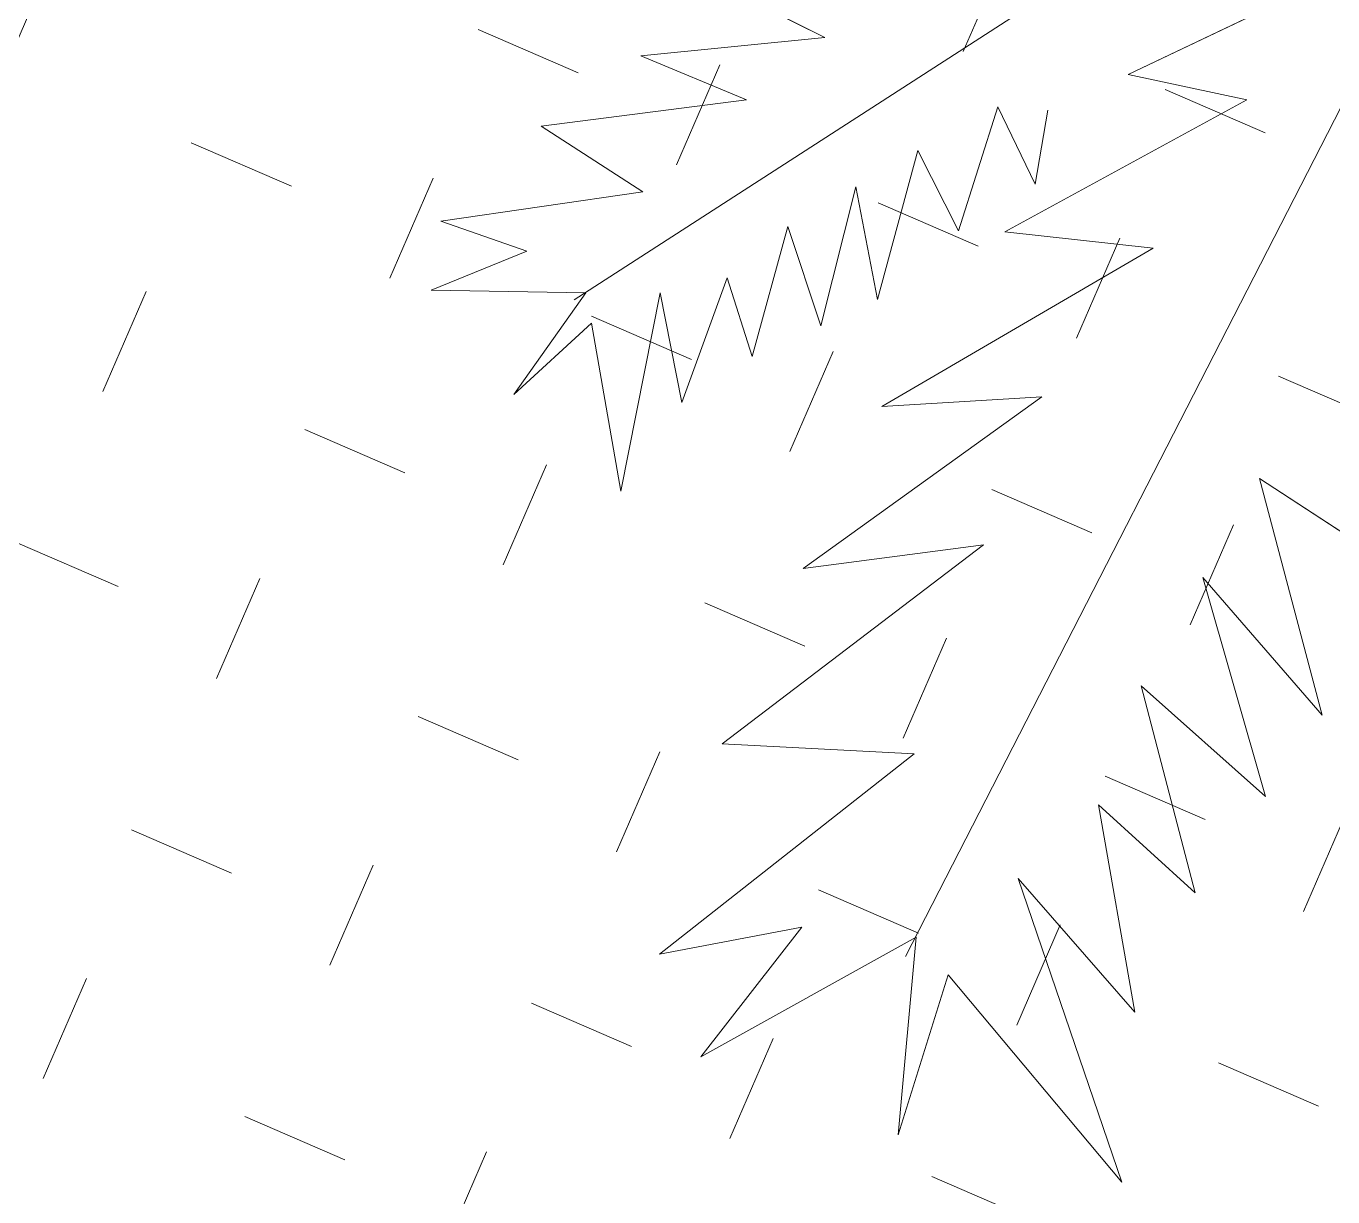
# Model space of a CAD drawing. Extents: x -2063571 to 559285, y 565862 to 1758715.
# Drawn here: x -2062798.20349 to -2062798.16573, y 566286.20709 to 566286.24092 of the extents above; entities that cross this region are included whole.
import ezdxf

# ---------------------------------------------------------------- set-up
doc = ezdxf.new("R2010")
doc.units = 0
doc.header["$MEASUREMENT"] = 0
for name, color, linetype, lineweight in [('CAY', 64, 'CONTINUOUS', 0), ('kichthuoc', 6, 'CONTINUOUS', 0), ('Lift', 1, 'CONTINUOUS', 0), ('Q-DUONG', 22, 'CONTINUOUS', 0)]:
    doc.layers.add(name, color=color, linetype=linetype, lineweight=lineweight)
pattern_1 = [(336.5813454632326, (-5630456.877987597, 1390305.53873127), (0.3287679868427499, 0.1300446493607693), [0.125, -0.3749999999999999]), (66.5813454632327, (-5630456.845476437, 1390305.456539272), (-0.1300446493607693, 0.3287679868427499), [0.125, -0.375])]

# ---------------------------------------------------------------- blocks, each defined once
blk = doc.blocks.new('cay CAU VUA')
at = {"layer": 'CAY'}
for p, q in [((-755.8691653458809, 239.7560622561723), (-752.7428597936813, 240.2010517097078)), ((-754.990773562371, 239.0966857089661), (-753.6223746920296, 238.5460807112977))]:
    blk.add_line(p, q, dxfattribs=at)
for points in [[(-755.7215348091268, 239.8249726430513), (-754.9054092075384, 239.3680457202718), (-755.0276935542643, 239.6518388683908), (-754.3969323059719, 239.3422746518627), (-754.5810499935469, 239.6750646024011), (-753.8521989708242, 239.3430403051898), (-754.1077492714102, 239.6620066403411), (-753.4001958159787, 239.4174520871602), (-753.7143240282021, 239.7578702159226), (-752.9160798983357, 239.5068366695195), (-753.1769193873332, 239.920723924879), (-752.3861985359981, 239.685716717504), (-752.651348107698, 239.9418626353145), (-752.2335337092227, 239.9224548595957), (-752.7982219392725, 240.1946566435508), (-752.3609747503942, 240.447253269609), (-752.7672207773138, 240.3162073604763), (-752.5907509890677, 240.9826686158776), (-753.0710612013644, 240.320651483722), (-752.9640549259782, 240.7600150196813), (-753.341736780043, 240.3794339364395), (-753.300936016516, 240.7100755628198), (-753.6520227978763, 240.293233408127), (-753.6047482693974, 240.7144039846025), (-753.9686558338872, 240.2623794958927), (-753.8573759640857, 240.7134704776108), (-754.2575738795276, 240.2348161921836), (-754.2711113510595, 240.5985439820215)], [(-754.4979393662943, 238.4276908421889), (-754.536806176271, 238.6822290937416), (-754.2279229513077, 238.3258173633367), (-754.2919821284885, 238.6105201859027), (-753.9356701681681, 238.2219899492338), (-753.9475045861037, 238.529973638244), (-753.5902452433073, 238.1525568231009), (-753.654148369358, 238.3758527347818), (-753.4323520207253, 238.2335774311796), (-753.654589786689, 238.5600415519439), (-753.3364615210157, 238.5600168891251), (-753.5993680930987, 238.616575113032), (-753.2930475064494, 238.9245022269897), (-753.7637091419601, 238.7147650863044), (-753.5668578238402, 238.9207065864466), (-753.8928325244051, 238.8321430077776), (-753.7663630657187, 238.9996447879821), (-754.0892593540774, 238.882918823976), (-753.9307252141589, 239.0977627672255), (-754.271704027633, 238.9658861192875), (-754.0688252016262, 239.1768778478727), (-754.437993316591, 239.0419130758382), (-754.3307365539076, 239.2445895723067), (-754.6466044777479, 239.1439634342678), (-754.5403218350548, 239.3355584228411), (-754.7128401689406, 239.2528413315304)]]:
    blk.add_lwpolyline(points, dxfattribs=at)
blk = doc.blocks.new('MB')
at = {"layer": 'Lift'}
h = blk.add_hatch(dxfattribs=at)
h.set_pattern_fill('CROSS', color=8, scale=0.9999999999999998, angle=336.5813454632328, style=0)
h.set_pattern_definition([(336.5813454632326, (-5630456.877987597, 1390305.538731275), (0.32876798684275, 0.1300446493607691), [0.125, -0.375]), (66.58134546323264, (-5630456.845476435, 1390305.456539278), (-0.130044649360769, 0.32876798684275), [0.1249999999999999, -0.3749999999999996])])
h.paths.add_polyline_path([(336.9824455315247, 626.314807172399, 0.4142135623730951), (335.9238524484681, 628.6298407963477), (327.3960738254245, 631.8058432764374, 0.4142135623503704), (325.0810402006609, 630.747250192333), (323.8943752328632, 627.5609755564947, 0.4142135623504196), (324.9529683161527, 625.2459419313818), (333.4807469393127, 622.0699394524563, 0.4142135623541522), (335.7957805638434, 623.1285325351637)])
h.paths.add_polyline_path([(328.9632997073932, 627.4238995332271), (330.9821207699133, 626.672029557405), (331.113883852493, 627.0258222292177), (329.0950627900893, 627.7776922043413)], flags=24)
h = blk.add_hatch(dxfattribs=at)
h.set_pattern_fill('CROSS', color=8, scale=0.9999999999999998, angle=336.5813454632328, style=0)
h.set_pattern_definition(pattern_1)
h.paths.add_polyline_path([(336.9824455315247, 626.314807172399, 0.4142135623730951), (335.9238524484681, 628.6298407963477), (327.3960738254245, 631.8058432764374, 0.4142135623503704), (325.0810402006609, 630.747250192333), (323.8943752328632, 627.5609755564947, 0.4142135623504196), (324.9529683161527, 625.2459419313818), (333.4807469393127, 622.0699394524563, 0.4142135623541522), (335.7957805638434, 623.1285325351637)])
h.paths.add_polyline_path([(328.9632997073932, 627.4238995332271), (330.9821207699133, 626.672029557405), (331.113883852493, 627.0258222292177), (329.0950627900893, 627.7776922043413)], flags=24)
h = blk.add_hatch(dxfattribs=at)
h.set_pattern_fill('CROSS', color=8, scale=0.9999999999999998, angle=336.5813454632328, style=0)
h.set_pattern_definition(pattern_1)
h.paths.add_polyline_path([(336.9824455315247, 626.314807172399, 0.4142135623730951), (335.9238524484681, 628.6298407963477), (327.3960738254245, 631.8058432764374, 0.4142135623503704), (325.0810402006609, 630.747250192333), (323.8943752328632, 627.5609755564947, 0.4142135623504196), (324.9529683161527, 625.2459419313818), (333.4807469393127, 622.0699394524563, 0.4142135623541522), (335.7957805638434, 623.1285325351637)])
h.paths.add_polyline_path([(328.9632997073932, 627.4238995332271), (330.9821207699133, 626.672029557405), (331.113883852493, 627.0258222292177), (329.0950627900893, 627.7776922043413)], flags=24)
h = blk.add_hatch(dxfattribs=at)
h.set_pattern_fill('CROSS', color=8, scale=0.9999999999999998, angle=336.5813454632328, style=0)
h.set_pattern_definition(pattern_1)
h.paths.add_polyline_path([(336.9824455315247, 626.314807172399, 0.4142135623730951), (335.9238524484681, 628.6298407963477), (327.3960738254245, 631.8058432764374, 0.4142135623503704), (325.0810402006609, 630.747250192333), (323.8943752328632, 627.5609755564947, 0.4142135623504196), (324.9529683161527, 625.2459419313818), (333.4807469393127, 622.0699394524563, 0.4142135623541522), (335.7957805638434, 623.1285325351637)])
h.paths.add_polyline_path([(328.9632997073932, 627.4238995332271), (330.9821207699133, 626.672029557405), (331.113883852493, 627.0258222292177), (329.0950627900893, 627.7776922043413)], flags=24)
h = blk.add_hatch(dxfattribs=at)
h.set_pattern_fill('CROSS', color=8, scale=0.9999999999999998, angle=336.5813454632328, style=0)
h.set_pattern_definition(pattern_1)
h.paths.add_polyline_path([(336.9824455315247, 626.314807172399, 0.4142135623730951), (335.9238524484681, 628.6298407963477), (327.3960738254245, 631.8058432764374, 0.4142135623503704), (325.0810402006609, 630.747250192333), (323.8943752328632, 627.5609755564947, 0.4142135623504196), (324.9529683161527, 625.2459419313818), (333.4807469393127, 622.0699394524563, 0.4142135623541522), (335.7957805638434, 623.1285325351637)])
h.paths.add_polyline_path([(328.9632997073932, 627.4238995332271), (330.9821207699133, 626.672029557405), (331.113883852493, 627.0258222292177), (329.0950627900893, 627.7776922043413)], flags=24)
h = blk.add_hatch(dxfattribs=at)
h.set_pattern_fill('CROSS', color=8, scale=0.9999999999999998, angle=336.5813454632328, style=0)
h.set_pattern_definition(pattern_1)
h.paths.add_polyline_path([(336.9824455315247, 626.314807172399, 0.4142135623730951), (335.9238524484681, 628.6298407963477), (327.3960738254245, 631.8058432764374, 0.4142135623503704), (325.0810402006609, 630.747250192333), (323.8943752328632, 627.5609755564947, 0.4142135623504196), (324.9529683161527, 625.2459419313818), (333.4807469393127, 622.0699394524563, 0.4142135623541522), (335.7957805638434, 623.1285325351637)])
h.paths.add_polyline_path([(328.9632997073932, 627.4238995332271), (330.9821207699133, 626.672029557405), (331.113883852493, 627.0258222292177), (329.0950627900893, 627.7776922043413)], flags=24)
h = blk.add_hatch(dxfattribs=at)
h.set_pattern_fill('CROSS', color=8, scale=0.9999999999999998, angle=336.5813454632328, style=0)
h.set_pattern_definition(pattern_1)
h.paths.add_polyline_path([(336.9824455315247, 626.314807172399, 0.4142135623730951), (335.9238524484681, 628.6298407963477), (327.3960738254245, 631.8058432764374, 0.4142135623503704), (325.0810402006609, 630.747250192333), (323.8943752328632, 627.5609755564947, 0.4142135623504196), (324.9529683161527, 625.2459419313818), (333.4807469393127, 622.0699394524563, 0.4142135623541522), (335.7957805638434, 623.1285325351637)])
h.paths.add_polyline_path([(328.9632997073932, 627.4238995332271), (330.9821207699133, 626.672029557405), (331.113883852493, 627.0258222292177), (329.0950627900893, 627.7776922043413)], flags=24)
at = {"layer": 'CAY', "color": 8}
for p, q in [((327.3811696748016, 630.4714918641839, 1.41175641e-08), (326.7331110299565, 629.2068536141887, 1.41175667e-08)), ((327.3811696748016, 630.4714918641839, 1.41175641e-08), (326.7331110299565, 629.2068536141887, 1.41175667e-08)), ((327.3811696748016, 630.4714918641839, 1.41175641e-08), (326.7331110299565, 629.2068536141887, 1.41175667e-08)), ((327.3811696748016, 630.4714918641839, 1.41175641e-08), (326.7331110299565, 629.2068536141887, 1.41175667e-08)), ((327.3811696748016, 630.4714918641839, 1.41175641e-08), (326.7331110299565, 629.2068536141887, 1.41175667e-08)), ((327.3681722182082, 630.3993384991772, 1.41175641e-08), (326.98834834015, 630.2179836763535, 1.41175659e-08)), ((327.3681722182082, 630.3993384991772, 1.41175641e-08), (326.98834834015, 630.2179836763535, 1.41175659e-08)), ((327.3681722182082, 630.3993384991772, 1.41175641e-08), (326.98834834015, 630.2179836763535, 1.41175659e-08)), ((327.3681722182082, 630.3993384991772, 1.41175641e-08), (326.98834834015, 630.2179836763535, 1.41175659e-08)), ((327.3681722182082, 630.3993384991772, 1.41175641e-08), (326.98834834015, 630.2179836763535, 1.41175659e-08)), ((326.9107678615255, 630.3198082481977, 1.41175663e-08), (326.353135690093, 629.9597779281903, 1.41175689e-08)), ((326.9107678615255, 630.3198082481977, 1.41175663e-08), (326.353135690093, 629.9597779281903, 1.41175689e-08)), ((326.9107678615255, 630.3198082481977, 1.41175663e-08), (326.353135690093, 629.9597779281903, 1.41175689e-08)), ((326.9107678615255, 630.3198082481977, 1.41175663e-08), (326.353135690093, 629.9597779281903, 1.41175689e-08)), ((326.9107678615255, 630.3198082481977, 1.41175663e-08), (326.353135690093, 629.9597779281903, 1.41175689e-08)), ((326.5369253336685, 630.31233838154, 1.41175682e-08), (326.6405744132353, 630.2605436982121, 1.41175676e-08)), ((326.5369253336685, 630.31233838154, 1.41175682e-08), (326.6405744132353, 630.2605436982121, 1.41175676e-08)), ((326.5369253336685, 630.31233838154, 1.41175682e-08), (326.6405744132353, 630.2605436982121, 1.41175676e-08)), ((326.5369253336685, 630.31233838154, 1.41175682e-08), (326.6405744132353, 630.2605436982121, 1.41175676e-08)), ((326.5369253336685, 630.31233838154, 1.41175682e-08), (326.6405744132353, 630.2605436982121, 1.41175676e-08)), ((326.6405744132353, 630.2605436982121, 1.41175676e-08), (326.4293814284028, 630.2395376942586, 1.41175687e-08)), ((326.6405744132353, 630.2605436982121, 1.41175676e-08), (326.4293814284028, 630.2395376942586, 1.41175687e-08)), ((326.6405744132353, 630.2605436982121, 1.41175676e-08), (326.4293814284028, 630.2395376942586, 1.41175687e-08)), ((326.6405744132353, 630.2605436982121, 1.41175676e-08), (326.4293814284028, 630.2395376942586, 1.41175687e-08)), ((326.6405744132353, 630.2605436982121, 1.41175676e-08), (326.4293814284028, 630.2395376942586, 1.41175687e-08)), ((326.4293814284028, 630.2395376942586, 1.41175687e-08), (326.5506580824731, 630.1891717682593, 1.4117568e-08)), ((326.4293814284028, 630.2395376942586, 1.41175687e-08), (326.5506580824731, 630.1891717682593, 1.4117568e-08)), ((326.4293814284028, 630.2395376942586, 1.41175687e-08), (326.5506580824731, 630.1891717682593, 1.4117568e-08)), ((326.4293814284028, 630.2395376942586, 1.41175687e-08), (326.5506580824731, 630.1891717682593, 1.4117568e-08)), ((326.4293814284028, 630.2395376942586, 1.41175687e-08), (326.5506580824731, 630.1891717682593, 1.4117568e-08)), ((326.98834834015, 630.2179836763535, 1.41175659e-08), (327.1244064706843, 630.1892553351354, 1.41175652e-08)), ((326.98834834015, 630.2179836763535, 1.41175659e-08), (327.1244064706843, 630.1892553351354, 1.41175652e-08)), ((326.98834834015, 630.2179836763535, 1.41175659e-08), (327.1244064706843, 630.1892553351354, 1.41175652e-08)), ((326.98834834015, 630.2179836763535, 1.41175659e-08), (327.1244064706843, 630.1892553351354, 1.41175652e-08)), ((326.98834834015, 630.2179836763535, 1.41175659e-08), (327.1244064706843, 630.1892553351354, 1.41175652e-08)), ((326.5506580824731, 630.1891717682593, 1.4117568e-08), (326.31534654391, 630.1590709991287, 1.41175692e-08)), ((326.5506580824731, 630.1891717682593, 1.4117568e-08), (326.31534654391, 630.1590709991287, 1.41175692e-08)), ((326.5506580824731, 630.1891717682593, 1.4117568e-08), (326.31534654391, 630.1590709991287, 1.41175692e-08)), ((326.5506580824731, 630.1891717682593, 1.4117568e-08), (326.31534654391, 630.1590709991287, 1.41175692e-08)), ((326.5506580824731, 630.1891717682593, 1.4117568e-08), (326.31534654391, 630.1590709991287, 1.41175692e-08)), ((327.1244064706843, 630.1892553351354, 1.41175652e-08), (326.8468701326055, 630.0377767663449, 1.41175665e-08)), ((327.1244064706843, 630.1892553351354, 1.41175652e-08), (326.8468701326055, 630.0377767663449, 1.41175665e-08)), ((327.1244064706843, 630.1892553351354, 1.41175652e-08), (326.8468701326055, 630.0377767663449, 1.41175665e-08)), ((327.1244064706843, 630.1892553351354, 1.41175652e-08), (326.8468701326055, 630.0377767663449, 1.41175665e-08)), ((327.1244064706843, 630.1892553351354, 1.41175652e-08), (326.8468701326055, 630.0377767663449, 1.41175665e-08)), ((326.7937796209008, 630.0388056791853, 1.41175668e-08), (326.8387956547085, 630.1810306252446, 1.41175666e-08)), ((326.7937796209008, 630.0388056791853, 1.41175668e-08), (326.8387956547085, 630.1810306252446, 1.41175666e-08)), ((326.7937796209008, 630.0388056791853, 1.41175668e-08), (326.8387956547085, 630.1810306252446, 1.41175666e-08)), ((326.7937796209008, 630.0388056791853, 1.41175668e-08), (326.8387956547085, 630.1810306252446, 1.41175666e-08)), ((326.7937796209008, 630.0388056791853, 1.41175668e-08), (326.8387956547085, 630.1810306252446, 1.41175666e-08)), ((326.8387956547085, 630.1810306252446, 1.41175666e-08), (326.8816268577939, 630.0922250642907, 1.41175664e-08)), ((326.8387956547085, 630.1810306252446, 1.41175666e-08), (326.8816268577939, 630.0922250642907, 1.41175664e-08)), ((326.8387956547085, 630.1810306252446, 1.41175666e-08), (326.8816268577939, 630.0922250642907, 1.41175664e-08)), ((326.8387956547085, 630.1810306252446, 1.41175666e-08), (326.8816268577939, 630.0922250642907, 1.41175664e-08)), ((326.8387956547085, 630.1810306252446, 1.41175666e-08), (326.8816268577939, 630.0922250642907, 1.41175664e-08)), ((326.8816268577939, 630.0922250642907, 1.41175664e-08), (326.8960106016602, 630.1771106233355, 1.41175663e-08)), ((326.8816268577939, 630.0922250642907, 1.41175664e-08), (326.8960106016602, 630.1771106233355, 1.41175663e-08)), ((326.8816268577939, 630.0922250642907, 1.41175664e-08), (326.8960106016602, 630.1771106233355, 1.41175663e-08)), ((326.8816268577939, 630.0922250642907, 1.41175664e-08), (326.8960106016602, 630.1771106233355, 1.41175663e-08)), ((326.8816268577939, 630.0922250642907, 1.41175664e-08), (326.8960106016602, 630.1771106233355, 1.41175663e-08)), ((326.31534654391, 630.1590709991287, 1.41175692e-08), (326.4316223128699, 630.0834652332123, 1.41175686e-08)), ((326.31534654391, 630.1590709991287, 1.41175692e-08), (326.4316223128699, 630.0834652332123, 1.41175686e-08)), ((326.31534654391, 630.1590709991287, 1.41175692e-08), (326.4316223128699, 630.0834652332123, 1.41175686e-08)), ((326.31534654391, 630.1590709991287, 1.41175692e-08), (326.4316223128699, 630.0834652332123, 1.41175686e-08)), ((326.31534654391, 630.1590709991287, 1.41175692e-08), (326.4316223128699, 630.0834652332123, 1.41175686e-08)), ((326.7008964712732, 629.9601153791882, 1.41175672e-08), (326.7471281561302, 630.1308461623266, 1.41175671e-08)), ((326.7008964712732, 629.9601153791882, 1.41175672e-08), (326.7471281561302, 630.1308461623266, 1.41175671e-08)), ((326.7008964712732, 629.9601153791882, 1.41175672e-08), (326.7471281561302, 630.1308461623266, 1.41175671e-08)), ((326.7008964712732, 629.9601153791882, 1.41175672e-08), (326.7471281561302, 630.1308461623266, 1.41175671e-08)), ((326.7008964712732, 629.9601153791882, 1.41175672e-08), (326.7471281561302, 630.1308461623266, 1.41175671e-08)), ((326.7471281561302, 630.1308461623266, 1.41175671e-08), (326.7937796209008, 630.0388056791853, 1.41175668e-08)), ((326.7471281561302, 630.1308461623266, 1.41175671e-08), (326.7937796209008, 630.0388056791853, 1.41175668e-08)), ((326.7471281561302, 630.1308461623266, 1.41175671e-08), (326.7937796209008, 630.0388056791853, 1.41175668e-08)), ((326.7471281561302, 630.1308461623266, 1.41175671e-08), (326.7937796209008, 630.0388056791853, 1.41175668e-08)), ((326.7471281561302, 630.1308461623266, 1.41175671e-08), (326.7937796209008, 630.0388056791853, 1.41175668e-08)), ((326.4316223128699, 630.0834652332123, 1.41175686e-08), (326.2001497078454, 630.0501310850959, 1.41175697e-08)), ((326.4316223128699, 630.0834652332123, 1.41175686e-08), (326.2001497078454, 630.0501310850959, 1.41175697e-08)), ((326.4316223128699, 630.0834652332123, 1.41175686e-08), (326.2001497078454, 630.0501310850959, 1.41175697e-08)), ((326.4316223128699, 630.0834652332123, 1.41175686e-08), (326.2001497078454, 630.0501310850959, 1.41175697e-08)), ((326.4316223128699, 630.0834652332123, 1.41175686e-08), (326.2001497078454, 630.0501310850959, 1.41175697e-08)), ((326.6359645435587, 629.9298939914443, 1.41175675e-08), (326.6760130828479, 630.0894617191516, 1.41175674e-08)), ((326.6359645435587, 629.9298939914443, 1.41175675e-08), (326.6760130828479, 630.0894617191516, 1.41175674e-08)), ((326.6359645435587, 629.9298939914443, 1.41175675e-08), (326.6760130828479, 630.0894617191516, 1.41175674e-08)), ((326.6359645435587, 629.9298939914443, 1.41175675e-08), (326.6760130828479, 630.0894617191516, 1.41175674e-08)), ((326.6359645435587, 629.9298939914443, 1.41175675e-08), (326.6760130828479, 630.0894617191516, 1.41175674e-08)), ((326.6760130828479, 630.0894617191516, 1.41175674e-08), (326.7008964712732, 629.9601153791882, 1.41175672e-08)), ((326.6760130828479, 630.0894617191516, 1.41175674e-08), (326.7008964712732, 629.9601153791882, 1.41175672e-08)), ((326.6760130828479, 630.0894617191516, 1.41175674e-08), (326.7008964712732, 629.9601153791882, 1.41175672e-08)), ((326.6760130828479, 630.0894617191516, 1.41175674e-08), (326.7008964712732, 629.9601153791882, 1.41175672e-08)), ((326.6760130828479, 630.0894617191516, 1.41175674e-08), (326.7008964712732, 629.9601153791882, 1.41175672e-08)), ((326.2001497078454, 630.0501310850959, 1.41175697e-08), (326.2988149358425, 630.0156496532727, 1.41175692e-08)), ((326.2001497078454, 630.0501310850959, 1.41175697e-08), (326.2988149358425, 630.0156496532727, 1.41175692e-08)), ((326.2001497078454, 630.0501310850959, 1.41175697e-08), (326.2988149358425, 630.0156496532727, 1.41175692e-08)), ((326.2001497078454, 630.0501310850959, 1.41175697e-08), (326.2988149358425, 630.0156496532727, 1.41175692e-08)), ((326.2001497078454, 630.0501310850959, 1.41175697e-08), (326.2988149358425, 630.0156496532727, 1.41175692e-08)), ((326.5572299306514, 629.8949529463425, 1.41175679e-08), (326.5981528967386, 630.043940936448, 1.41175678e-08)), ((326.5572299306514, 629.8949529463425, 1.41175679e-08), (326.5981528967386, 630.043940936448, 1.41175678e-08)), ((326.5572299306514, 629.8949529463425, 1.41175679e-08), (326.5981528967386, 630.043940936448, 1.41175678e-08)), ((326.5572299306514, 629.8949529463425, 1.41175679e-08), (326.5981528967386, 630.043940936448, 1.41175678e-08)), ((326.5572299306514, 629.8949529463425, 1.41175679e-08), (326.5981528967386, 630.043940936448, 1.41175678e-08)), ((326.5981528967386, 630.043940936448, 1.41175678e-08), (326.6359645435587, 629.9298939914443, 1.41175675e-08)), ((326.5981528967386, 630.043940936448, 1.41175678e-08), (326.6359645435587, 629.9298939914443, 1.41175675e-08)), ((326.5981528967386, 630.043940936448, 1.41175678e-08), (326.6359645435587, 629.9298939914443, 1.41175675e-08)), ((326.5981528967386, 630.043940936448, 1.41175678e-08), (326.6359645435587, 629.9298939914443, 1.41175675e-08)), ((326.5981528967386, 630.043940936448, 1.41175678e-08), (326.6359645435587, 629.9298939914443, 1.41175675e-08)), ((326.8468701326055, 630.0377767663449, 1.41175665e-08), (327.0169902358903, 630.0190560151823, 1.41175657e-08)), ((326.8468701326055, 630.0377767663449, 1.41175665e-08), (327.0169902358903, 630.0190560151823, 1.41175657e-08)), ((326.8468701326055, 630.0377767663449, 1.41175665e-08), (327.0169902358903, 630.0190560151823, 1.41175657e-08)), ((326.8468701326055, 630.0377767663449, 1.41175665e-08), (327.0169902358903, 630.0190560151823, 1.41175657e-08)), ((326.8468701326055, 630.0377767663449, 1.41175665e-08), (327.0169902358903, 630.0190560151823, 1.41175657e-08)), ((326.2988149358425, 630.0156496532727, 1.41175692e-08), (326.1889392249286, 629.9710616015363, 1.41175697e-08)), ((326.2988149358425, 630.0156496532727, 1.41175692e-08), (326.1889392249286, 629.9710616015363, 1.41175697e-08)), ((326.2988149358425, 630.0156496532727, 1.41175692e-08), (326.1889392249286, 629.9710616015363, 1.41175697e-08)), ((326.2988149358425, 630.0156496532727, 1.41175692e-08), (326.1889392249286, 629.9710616015363, 1.41175697e-08)), ((326.2988149358425, 630.0156496532727, 1.41175692e-08), (326.1889392249286, 629.9710616015363, 1.41175697e-08)), ((327.0169902358903, 630.0190560151823, 1.41175657e-08), (326.705733310082, 629.8373541291803, 1.41175671e-08)), ((327.0169902358903, 630.0190560151823, 1.41175657e-08), (326.705733310082, 629.8373541291803, 1.41175671e-08)), ((327.0169902358903, 630.0190560151823, 1.41175657e-08), (326.705733310082, 629.8373541291803, 1.41175671e-08)), ((327.0169902358903, 630.0190560151823, 1.41175657e-08), (326.705733310082, 629.8373541291803, 1.41175671e-08)), ((327.0169902358903, 630.0190560151823, 1.41175657e-08), (326.705733310082, 629.8373541291803, 1.41175671e-08)), ((326.4764215957839, 629.8421153342351, 1.41175683e-08), (326.528495201841, 629.9849235964939, 1.41175681e-08)), ((326.4764215957839, 629.8421153342351, 1.41175683e-08), (326.528495201841, 629.9849235964939, 1.41175681e-08)), ((326.4764215957839, 629.8421153342351, 1.41175683e-08), (326.528495201841, 629.9849235964939, 1.41175681e-08)), ((326.4764215957839, 629.8421153342351, 1.41175683e-08), (326.528495201841, 629.9849235964939, 1.41175681e-08)), ((326.4764215957839, 629.8421153342351, 1.41175683e-08), (326.528495201841, 629.9849235964939, 1.41175681e-08)), ((326.528495201841, 629.9849235964939, 1.41175681e-08), (326.5572299306514, 629.8949529463425, 1.41175679e-08)), ((326.528495201841, 629.9849235964939, 1.41175681e-08), (326.5572299306514, 629.8949529463425, 1.41175679e-08)), ((326.528495201841, 629.9849235964939, 1.41175681e-08), (326.5572299306514, 629.8949529463425, 1.41175679e-08)), ((326.528495201841, 629.9849235964939, 1.41175681e-08), (326.5572299306514, 629.8949529463425, 1.41175679e-08)), ((326.528495201841, 629.9849235964939, 1.41175681e-08), (326.5572299306514, 629.8949529463425, 1.41175679e-08)), ((326.1889392249286, 629.9710616015363, 1.41175697e-08), (326.3666305422084, 629.9679946333636, 1.41175689e-08)), ((326.1889392249286, 629.9710616015363, 1.41175697e-08), (326.3666305422084, 629.9679946333636, 1.41175689e-08)), ((326.1889392249286, 629.9710616015363, 1.41175697e-08), (326.3666305422084, 629.9679946333636, 1.41175689e-08)), ((326.1889392249286, 629.9710616015363, 1.41175697e-08), (326.3666305422084, 629.9679946333636, 1.41175689e-08)), ((326.1889392249286, 629.9710616015363, 1.41175697e-08), (326.3666305422084, 629.9679946333636, 1.41175689e-08)), ((326.3666305422084, 629.9679946333636, 1.41175689e-08), (326.2840321819531, 629.8510688291863, 1.41175692e-08)), ((326.3666305422084, 629.9679946333636, 1.41175689e-08), (326.2840321819531, 629.8510688291863, 1.41175692e-08)), ((326.3666305422084, 629.9679946333636, 1.41175689e-08), (326.2840321819531, 629.8510688291863, 1.41175692e-08)), ((326.3666305422084, 629.9679946333636, 1.41175689e-08), (326.2840321819531, 629.8510688291863, 1.41175692e-08)), ((326.3666305422084, 629.9679946333636, 1.41175689e-08), (326.2840321819531, 629.8510688291863, 1.41175692e-08)), ((326.4067328228848, 629.7404873832129, 1.41175686e-08), (326.451829683152, 629.9679350964725, 1.41175684e-08)), ((326.4067328228848, 629.7404873832129, 1.41175686e-08), (326.451829683152, 629.9679350964725, 1.41175684e-08)), ((326.4067328228848, 629.7404873832129, 1.41175686e-08), (326.451829683152, 629.9679350964725, 1.41175684e-08)), ((326.4067328228848, 629.7404873832129, 1.41175686e-08), (326.451829683152, 629.9679350964725, 1.41175684e-08)), ((326.4067328228848, 629.7404873832129, 1.41175686e-08), (326.451829683152, 629.9679350964725, 1.41175684e-08)), ((326.451829683152, 629.9679350964725, 1.41175684e-08), (326.4764215957839, 629.8421153342351, 1.41175683e-08)), ((326.451829683152, 629.9679350964725, 1.41175684e-08), (326.4764215957839, 629.8421153342351, 1.41175683e-08)), ((326.451829683152, 629.9679350964725, 1.41175684e-08), (326.4764215957839, 629.8421153342351, 1.41175683e-08)), ((326.451829683152, 629.9679350964725, 1.41175684e-08), (326.4764215957839, 629.8421153342351, 1.41175683e-08)), ((326.451829683152, 629.9679350964725, 1.41175684e-08), (326.4764215957839, 629.8421153342351, 1.41175683e-08)), ((326.2840321819531, 629.8510688291863, 1.41175692e-08), (326.3730740856845, 629.9330204965081, 1.41175688e-08)), ((326.2840321819531, 629.8510688291863, 1.41175692e-08), (326.3730740856845, 629.9330204965081, 1.41175688e-08)), ((326.2840321819531, 629.8510688291863, 1.41175692e-08), (326.3730740856845, 629.9330204965081, 1.41175688e-08)), ((326.2840321819531, 629.8510688291863, 1.41175692e-08), (326.3730740856845, 629.9330204965081, 1.41175688e-08)), ((326.2840321819531, 629.8510688291863, 1.41175692e-08), (326.3730740856845, 629.9330204965081, 1.41175688e-08)), ((326.3730740856845, 629.9330204965081, 1.41175688e-08), (326.4067328228848, 629.7404873832129, 1.41175686e-08)), ((326.3730740856845, 629.9330204965081, 1.41175688e-08), (326.4067328228848, 629.7404873832129, 1.41175686e-08)), ((326.3730740856845, 629.9330204965081, 1.41175688e-08), (326.4067328228848, 629.7404873832129, 1.41175686e-08)), ((326.3730740856845, 629.9330204965081, 1.41175688e-08), (326.4067328228848, 629.7404873832129, 1.41175686e-08)), ((326.3730740856845, 629.9330204965081, 1.41175688e-08), (326.4067328228848, 629.7404873832129, 1.41175686e-08)), ((326.889316986897, 629.848478120286, 1.41175662e-08), (326.6157397725619, 629.6518964082934, 1.41175675e-08)), ((326.889316986897, 629.848478120286, 1.41175662e-08), (326.6157397725619, 629.6518964082934, 1.41175675e-08)), ((326.889316986897, 629.848478120286, 1.41175662e-08), (326.6157397725619, 629.6518964082934, 1.41175675e-08)), ((326.889316986897, 629.848478120286, 1.41175662e-08), (326.6157397725619, 629.6518964082934, 1.41175675e-08)), ((326.889316986897, 629.848478120286, 1.41175662e-08), (326.6157397725619, 629.6518964082934, 1.41175675e-08)), ((326.705733310082, 629.8373541291803, 1.41175671e-08), (326.889316986897, 629.848478120286, 1.41175662e-08)), ((326.705733310082, 629.8373541291803, 1.41175671e-08), (326.889316986897, 629.848478120286, 1.41175662e-08)), ((326.705733310082, 629.8373541291803, 1.41175671e-08), (326.889316986897, 629.848478120286, 1.41175662e-08)), ((326.705733310082, 629.8373541291803, 1.41175671e-08), (326.889316986897, 629.848478120286, 1.41175662e-08)), ((326.705733310082, 629.8373541291803, 1.41175671e-08), (326.889316986897, 629.848478120286, 1.41175662e-08)), ((327.2107968523633, 629.4834795552306, 1.41175645e-08), (327.1387566071935, 629.7548409991432, 1.4117565e-08)), ((327.1387566071935, 629.7548409991432, 1.4117565e-08), (327.2759639796568, 629.6653894833289, 1.41175643e-08)), ((327.2107968523633, 629.4834795552306, 1.41175645e-08), (327.1387566071935, 629.7548409991432, 1.4117565e-08)), ((327.1387566071935, 629.7548409991432, 1.4117565e-08), (327.2759639796568, 629.6653894833289, 1.41175643e-08)), ((327.2107968523633, 629.4834795552306, 1.41175645e-08), (327.1387566071935, 629.7548409991432, 1.4117565e-08)), ((327.1387566071935, 629.7548409991432, 1.4117565e-08), (327.2759639796568, 629.6653894833289, 1.41175643e-08)), ((327.2107968523633, 629.4834795552306, 1.41175645e-08), (327.1387566071935, 629.7548409991432, 1.4117565e-08)), ((327.1387566071935, 629.7548409991432, 1.4117565e-08), (327.2759639796568, 629.6653894833289, 1.41175643e-08)), ((327.2107968523633, 629.4834795552306, 1.41175645e-08), (327.1387566071935, 629.7548409991432, 1.4117565e-08)), ((327.1387566071935, 629.7548409991432, 1.4117565e-08), (327.2759639796568, 629.6653894833289, 1.41175643e-08)), ((326.8224157514051, 629.6789823763538, 1.41175665e-08), (326.5229128878564, 629.450748132309, 1.41175679e-08)), ((326.8224157514051, 629.6789823763538, 1.41175665e-08), (326.5229128878564, 629.450748132309, 1.41175679e-08)), ((326.8224157514051, 629.6789823763538, 1.41175665e-08), (326.5229128878564, 629.450748132309, 1.41175679e-08)), ((326.8224157514051, 629.6789823763538, 1.41175665e-08), (326.5229128878564, 629.450748132309, 1.41175679e-08)), ((326.8224157514051, 629.6789823763538, 1.41175665e-08), (326.5229128878564, 629.450748132309, 1.41175679e-08)), ((326.6157397725619, 629.6518964082934, 1.41175675e-08), (326.8224157514051, 629.6789823763538, 1.41175665e-08)), ((326.6157397725619, 629.6518964082934, 1.41175675e-08), (326.8224157514051, 629.6789823763538, 1.41175665e-08)), ((326.6157397725619, 629.6518964082934, 1.41175675e-08), (326.8224157514051, 629.6789823763538, 1.41175665e-08)), ((326.6157397725619, 629.6518964082934, 1.41175675e-08), (326.8224157514051, 629.6789823763538, 1.41175665e-08)), ((326.6157397725619, 629.6518964082934, 1.41175675e-08), (326.8224157514051, 629.6789823763538, 1.41175665e-08)), ((327.1455552865518, 629.3903805923183, 1.41175648e-08), (327.073881831835, 629.641489680158, 1.41175652e-08)), ((327.073881831835, 629.641489680158, 1.41175652e-08), (327.2107968523633, 629.4834795552306, 1.41175645e-08)), ((327.1455552865518, 629.3903805923183, 1.41175648e-08), (327.073881831835, 629.641489680158, 1.41175652e-08)), ((327.073881831835, 629.641489680158, 1.41175652e-08), (327.2107968523633, 629.4834795552306, 1.41175645e-08)), ((327.1455552865518, 629.3903805923183, 1.41175648e-08), (327.073881831835, 629.641489680158, 1.41175652e-08)), ((327.073881831835, 629.641489680158, 1.41175652e-08), (327.2107968523633, 629.4834795552306, 1.41175645e-08)), ((327.1455552865518, 629.3903805923183, 1.41175648e-08), (327.073881831835, 629.641489680158, 1.41175652e-08)), ((327.073881831835, 629.641489680158, 1.41175652e-08), (327.2107968523633, 629.4834795552306, 1.41175645e-08)), ((327.1455552865518, 629.3903805923183, 1.41175648e-08), (327.073881831835, 629.641489680158, 1.41175652e-08)), ((327.073881831835, 629.641489680158, 1.41175652e-08), (327.2107968523633, 629.4834795552306, 1.41175645e-08)), ((327.0650916042505, 629.2798341242597, 1.41175651e-08), (327.0030214725994, 629.5170970782638, 1.41175655e-08)), ((327.0030214725994, 629.5170970782638, 1.41175655e-08), (327.1455552865518, 629.3903805923183, 1.41175648e-08)), ((327.0650916042505, 629.2798341242597, 1.41175651e-08), (327.0030214725994, 629.5170970782638, 1.41175655e-08)), ((327.0030214725994, 629.5170970782638, 1.41175655e-08), (327.1455552865518, 629.3903805923183, 1.41175648e-08)), ((327.0650916042505, 629.2798341242597, 1.41175651e-08), (327.0030214725994, 629.5170970782638, 1.41175655e-08)), ((327.0030214725994, 629.5170970782638, 1.41175655e-08), (327.1455552865518, 629.3903805923183, 1.41175648e-08)), ((327.0650916042505, 629.2798341242597, 1.41175651e-08), (327.0030214725994, 629.5170970782638, 1.41175655e-08)), ((327.0030214725994, 629.5170970782638, 1.41175655e-08), (327.1455552865518, 629.3903805923183, 1.41175648e-08)), ((327.0650916042505, 629.2798341242597, 1.41175651e-08), (327.0030214725994, 629.5170970782638, 1.41175655e-08)), ((327.0030214725994, 629.5170970782638, 1.41175655e-08), (327.1455552865518, 629.3903805923183, 1.41175648e-08)), ((326.742759117391, 629.4391738083214, 1.41175668e-08), (326.451100063161, 629.2095442451537, 1.41175681e-08)), ((326.742759117391, 629.4391738083214, 1.41175668e-08), (326.451100063161, 629.2095442451537, 1.41175681e-08)), ((326.742759117391, 629.4391738083214, 1.41175668e-08), (326.451100063161, 629.2095442451537, 1.41175681e-08)), ((326.742759117391, 629.4391738083214, 1.41175668e-08), (326.451100063161, 629.2095442451537, 1.41175681e-08)), ((326.742759117391, 629.4391738083214, 1.41175668e-08), (326.451100063161, 629.2095442451537, 1.41175681e-08)), ((326.5229128878564, 629.450748132309, 1.41175679e-08), (326.742759117391, 629.4391738083214, 1.41175668e-08)), ((326.5229128878564, 629.450748132309, 1.41175679e-08), (326.742759117391, 629.4391738083214, 1.41175668e-08)), ((326.5229128878564, 629.450748132309, 1.41175679e-08), (326.742759117391, 629.4391738083214, 1.41175668e-08)), ((326.5229128878564, 629.450748132309, 1.41175679e-08), (326.742759117391, 629.4391738083214, 1.41175668e-08)), ((326.5229128878564, 629.450748132309, 1.41175679e-08), (326.742759117391, 629.4391738083214, 1.41175668e-08)), ((326.9959897883236, 629.1430442873389, 1.41175654e-08), (326.9541522361105, 629.3806688683107, 1.41175657e-08)), ((326.9541522361105, 629.3806688683107, 1.41175657e-08), (327.0650916042505, 629.2798341242597, 1.41175651e-08)), ((326.9959897883236, 629.1430442873389, 1.41175654e-08), (326.9541522361105, 629.3806688683107, 1.41175657e-08)), ((326.9541522361105, 629.3806688683107, 1.41175657e-08), (327.0650916042505, 629.2798341242597, 1.41175651e-08)), ((326.9959897883236, 629.1430442873389, 1.41175654e-08), (326.9541522361105, 629.3806688683107, 1.41175657e-08)), ((326.9541522361105, 629.3806688683107, 1.41175657e-08), (327.0650916042505, 629.2798341242597, 1.41175651e-08)), ((326.9959897883236, 629.1430442873389, 1.41175654e-08), (326.9541522361105, 629.3806688683107, 1.41175657e-08)), ((326.9541522361105, 629.3806688683107, 1.41175657e-08), (327.0650916042505, 629.2798341242597, 1.41175651e-08)), ((326.9959897883236, 629.1430442873389, 1.41175654e-08), (326.9541522361105, 629.3806688683107, 1.41175657e-08)), ((326.9541522361105, 629.3806688683107, 1.41175657e-08), (327.0650916042505, 629.2798341242597, 1.41175651e-08)), ((326.9809155771509, 628.9480284291785, 1.41175654e-08), (326.862275875872, 629.2964390332345, 1.41175661e-08)), ((326.862275875872, 629.2964390332345, 1.41175661e-08), (326.9959897883236, 629.1430442873389, 1.41175654e-08)), ((326.9809155771509, 628.9480284291785, 1.41175654e-08), (326.862275875872, 629.2964390332345, 1.41175661e-08)), ((326.862275875872, 629.2964390332345, 1.41175661e-08), (326.9959897883236, 629.1430442873389, 1.41175654e-08)), ((326.9809155771509, 628.9480284291785, 1.41175654e-08), (326.862275875872, 629.2964390332345, 1.41175661e-08)), ((326.862275875872, 629.2964390332345, 1.41175661e-08), (326.9959897883236, 629.1430442873389, 1.41175654e-08)), ((326.9809155771509, 628.9480284291785, 1.41175654e-08), (326.862275875872, 629.2964390332345, 1.41175661e-08)), ((326.862275875872, 629.2964390332345, 1.41175661e-08), (326.9959897883236, 629.1430442873389, 1.41175654e-08)), ((326.9809155771509, 628.9480284291785, 1.41175654e-08), (326.862275875872, 629.2964390332345, 1.41175661e-08)), ((326.862275875872, 629.2964390332345, 1.41175661e-08), (326.9959897883236, 629.1430442873389, 1.41175654e-08)), ((326.451100063161, 629.2095442451537, 1.41175681e-08), (326.6140853406396, 629.2405053852126, 1.41175673e-08)), ((326.451100063161, 629.2095442451537, 1.41175681e-08), (326.6140853406396, 629.2405053852126, 1.41175673e-08)), ((326.451100063161, 629.2095442451537, 1.41175681e-08), (326.6140853406396, 629.2405053852126, 1.41175673e-08)), ((326.451100063161, 629.2095442451537, 1.41175681e-08), (326.6140853406396, 629.2405053852126, 1.41175673e-08)), ((326.451100063161, 629.2095442451537, 1.41175681e-08), (326.6140853406396, 629.2405053852126, 1.41175673e-08)), ((326.6140853406396, 629.2405053852126, 1.41175673e-08), (326.4984829417663, 629.0919706891291, 1.41175678e-08)), ((326.6140853406396, 629.2405053852126, 1.41175673e-08), (326.4984829417663, 629.0919706891291, 1.41175678e-08)), ((326.6140853406396, 629.2405053852126, 1.41175673e-08), (326.4984829417663, 629.0919706891291, 1.41175678e-08)), ((326.6140853406396, 629.2405053852126, 1.41175673e-08), (326.4984829417663, 629.0919706891291, 1.41175678e-08)), ((326.6140853406396, 629.2405053852126, 1.41175673e-08), (326.4984829417663, 629.0919706891291, 1.41175678e-08)), ((326.4984829417663, 629.0919706891291, 1.41175678e-08), (326.7451330089243, 629.2288629191462, 1.41175667e-08)), ((326.4984829417663, 629.0919706891291, 1.41175678e-08), (326.7451330089243, 629.2288629191462, 1.41175667e-08)), ((326.4984829417663, 629.0919706891291, 1.41175678e-08), (326.7451330089243, 629.2288629191462, 1.41175667e-08)), ((326.4984829417663, 629.0919706891291, 1.41175678e-08), (326.7451330089243, 629.2288629191462, 1.41175667e-08)), ((326.4984829417663, 629.0919706891291, 1.41175678e-08), (326.7451330089243, 629.2288629191462, 1.41175667e-08)), ((326.7451330089243, 629.2288629191462, 1.41175667e-08), (326.7244644396706, 629.0025703702122, 1.41175667e-08)), ((326.7451330089243, 629.2288629191462, 1.41175667e-08), (326.7244644396706, 629.0025703702122, 1.41175667e-08)), ((326.7451330089243, 629.2288629191462, 1.41175667e-08), (326.7244644396706, 629.0025703702122, 1.41175667e-08)), ((326.7451330089243, 629.2288629191462, 1.41175667e-08), (326.7244644396706, 629.0025703702122, 1.41175667e-08)), ((326.7451330089243, 629.2288629191462, 1.41175667e-08), (326.7244644396706, 629.0025703702122, 1.41175667e-08)), ((326.7244644396706, 629.0025703702122, 1.41175667e-08), (326.7817623524461, 629.1859122482128, 1.41175665e-08)), ((326.7244644396706, 629.0025703702122, 1.41175667e-08), (326.7817623524461, 629.1859122482128, 1.41175665e-08)), ((326.7244644396706, 629.0025703702122, 1.41175667e-08), (326.7817623524461, 629.1859122482128, 1.41175665e-08)), ((326.7244644396706, 629.0025703702122, 1.41175667e-08), (326.7817623524461, 629.1859122482128, 1.41175665e-08)), ((326.7244644396706, 629.0025703702122, 1.41175667e-08), (326.7817623524461, 629.1859122482128, 1.41175665e-08)), ((326.7817623524461, 629.1859122482128, 1.41175665e-08), (326.9809155771509, 628.9480284291785, 1.41175654e-08)), ((326.7817623524461, 629.1859122482128, 1.41175665e-08), (326.9809155771509, 628.9480284291785, 1.41175654e-08)), ((326.7817623524461, 629.1859122482128, 1.41175665e-08), (326.9809155771509, 628.9480284291785, 1.41175654e-08)), ((326.7817623524461, 629.1859122482128, 1.41175665e-08), (326.9809155771509, 628.9480284291785, 1.41175654e-08)), ((326.7817623524461, 629.1859122482128, 1.41175665e-08), (326.9809155771509, 628.9480284291785, 1.41175654e-08))]:
    blk.add_line(p, q, dxfattribs=at)
at = {"layer": 'kichthuoc', "color": 8, "xscale": 0.4500000001162396, "yscale": 0.4500000001162396, "zscale": 0.4500000001162396, "rotation": 234.7664135530048}
for p in [(43.02445966610685, 414.8849725301843, 1.41179542e-08), (43.02445966610685, 414.8849725301843, 1.41188637e-08)]:
    blk.add_blockref('cay CAU VUA', p, dxfattribs=at)

msp = doc.modelspace()

# ---------------------------------------------------------------- block references
at = {"layer": 'Q-DUONG', "xscale": 0.02520000000004075, "yscale": 0.02520000000004075, "zscale": 0.02520000000004075}
msp.add_blockref('MB', (-2062806.411749035, 566270.3580218592), dxfattribs=at)

doc.saveas('drawing.dxf')
